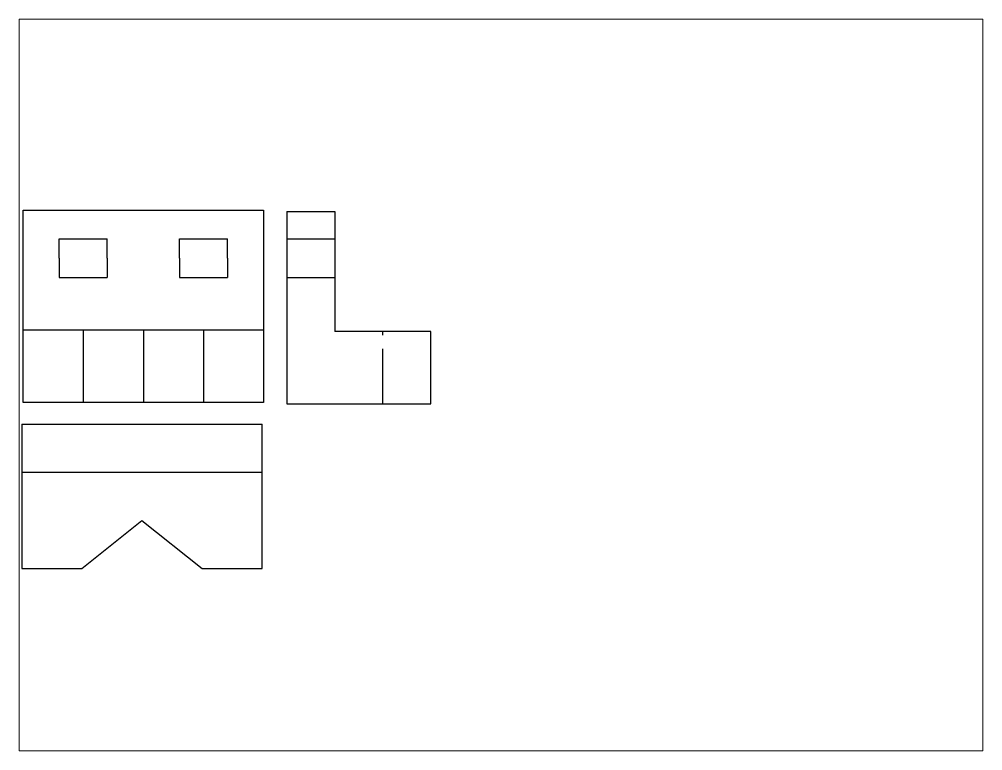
# Paper-space layout 'Layout2' of a CAD drawing. Header units: millimetres. Extents: x 26 to 231, y 20 to 176.
# The model-space entities are those that its viewports show. They can reach past a viewport. Long polylines and large blocks are cut down to what shows.
import ezdxf

# ---------------------------------------------------------------- set-up
doc = ezdxf.new("R2010")
doc.units = ezdxf.units.MM
doc.linetypes.add('ACAD_ISO02W100', pattern=[15, 12, -3])

msp = doc.modelspace()

# ---------------------------------------------------------------- linework, layer by layer
for p, q in [((1539.8, 1981.55), (1639.8, 1981.55)), ((1539.8, 1901.55), (1539.8, 1981.55)), ((1639.8, 1981.55), (1639.8, 1961.55)), ((1649.5, 1980.99), (1669.5, 1980.99)), ((1649.5, 1980.99), (1649.5, 1900.99)), ((1669.5, 1980.99), (1669.5, 1930.99)), ((1554.8, 1961.55), (1554.8, 1969.55)), ((1554.8, 1969.55), (1574.8, 1969.55)), ((1574.8, 1961.55), (1574.8, 1969.55)), ((1604.8, 1961.55), (1604.8, 1969.55)), ((1604.8, 1969.55), (1624.8, 1969.55)), ((1624.8, 1961.55), (1624.8, 1969.55)), ((1554.8, 1961.55), (1554.8, 1953.55)), ((1574.8, 1961.55), (1574.8, 1953.55)), ((1604.8, 1961.55), (1604.8, 1953.55)), ((1624.8, 1961.55), (1624.8, 1953.55)), ((1639.8, 1961.55), (1639.8, 1931.55)), ((1554.8, 1953.55), (1574.8, 1953.55)), ((1604.8, 1953.55), (1624.8, 1953.55)), ((1639.8, 1931.55), (1539.8, 1931.55)), ((1564.8, 1931.55), (1564.8, 1901.55)), ((1589.8, 1931.55), (1589.8, 1901.55)), ((1614.8, 1931.55), (1614.8, 1901.55)), ((1639.8, 1931.55), (1639.8, 1901.55)), ((1709.5, 1930.99), (1669.5, 1930.99)), ((1709.5, 1900.99), (1709.5, 1930.99)), ((1639.8, 1901.55), (1539.8, 1901.55)), ((1649.5, 1900.99), (1709.5, 1900.99)), ((1539.23, 1892.45), (1639.23, 1892.45)), ((1539.23, 1892.45), (1539.23, 1872.45)), ((1639.23, 1832.45), (1639.23, 1892.45)), ((1539.23, 1872.45), (1539.23, 1832.45)), ((1539.23, 1872.45), (1639.23, 1872.45)), ((1564.23, 1832.45), (1589.23, 1852.45)), ((1589.23, 1852.45), (1614.23, 1832.45)), ((1539.23, 1832.45), (1564.23, 1832.45)), ((1614.23, 1832.45), (1639.23, 1832.45))]:
    msp.add_line(p, q)
at = {"linetype": 'ACAD_ISO02W100', "ltscale": 0.5}
for p, q in [((1649.5, 1969.55), (1669.5, 1969.55)), ((1649.5, 1953.55), (1669.5, 1953.55)), ((1689.5, 1900.99), (1689.5, 1930.99))]:
    msp.add_line(p, q, dxfattribs=at)

psp = doc.layouts.new('Layout2')

# ---------------------------------------------------------------- viewports
at = {"layer": '0', "linetype": 'ACAD_ISO02W100'}
psp.add_viewport(center=(128.5, 97.5), size=(205.6, 156), view_center_point=(1738.7, 1908.78), view_height=304.3459, dxfattribs=at)

doc.saveas('drawing.dxf')
